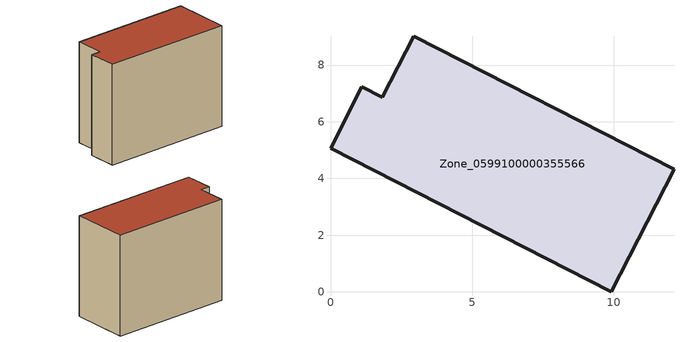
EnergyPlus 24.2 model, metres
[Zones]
Zone_0599100000355566
 floor ground (C_G): 9.91,0 0,5.07 1.11,7.23 1.83,6.86 2.93,9.02 12.12,4.32 z3.89
 wall outside (C_F): 1.83,6.86 1.11,7.23 0,5.07 9.91,0 12.12,4.32 2.93,9.02 1.83,6.86 z3.89:12.41
 roof outside (C_R): 12.12,4.32 2.93,9.02 1.83,6.86 1.11,7.23 0,5.07 9.91,0 z12.41
[BUILDING]
Pand.0599100000355566: North Axis=0; Terrain=City; Loads Convergence Tolerance Value=0.04; Temperature Convergence Tolerance Value=0.4; Solar Distribution=FullExterior; Maximum Number of Warmup Days=25; Minimum Number of Warmup Days=1
[Site:Location]
Rotterdam.The.Hague.AP_ZH_NLD Design_Conditions: Latitude=51.96; Longitude=4.45; Time Zone=1; Elevation=-4.5
[SITE:GROUNDTEMPERATURE:BUILDINGSURFACE]
18, 18, 18, 18, 18, 18, 18, 18, 18, 18, 18, 18
[MATERIAL] Thermal Absorptance=0.9; Solar Absorptance=0.7; Visible Absorptance=0.7
Name | Roughness | Thickness | Conductivity | Density | Specific Heat
G.TI.1992-2005 | MediumSmooth | 0.15 | 0.06 | 540 | 1210
F.TI.1992-2005 | Rough | 0.3 | 0.12 | 1920 | 840
R.TI.1992-2005 | MediumRough | 0.2 | 0.08 | 1500 | 1000
[CONSTRUCTION]
C_G: G.TI.1992-2005
C_F: F.TI.1992-2005
C_R: R.TI.1992-2005
[ZONE]
Zone_0599100000355566: Type=1; Multiplier=1; Ceiling Height=Autocalculate; Volume=Autocalculate; Floor Area=autocalculate; Part of Total Floor Area=Yes
[ZONEINFILTRATION:DESIGNFLOWRATE]
Infil_Zone_0599100000355566: Zone or ZoneList or Space or SpaceList=Zone_0599100000355566; Schedule=AlwaysOn; Design Flow Rate Calculation Method=Flow/Area; Flow Rate per Floor Area=0.0015; Constant Term Coefficient=1; Temperature Term Coefficient=0; Velocity Term Coefficient=0; Velocity Squared Term Coefficient=0
[HVACTEMPLATE:ZONE:IDEALLOADSAIRSYSTEM]
Zone_0599100000355566: Maximum Heating Supply Air Temperature=50; Minimum Cooling Supply Air Temperature=13; Maximum Heating Supply Air Humidity Ratio=0.0156; Minimum Cooling Supply Air Humidity Ratio=0.0077; Heating Limit=NoLimit; Cooling Limit=NoLimit; Dehumidification Control Type=ConstantSensibleHeatRatio; Cooling Sensible Heat Ratio=0.7; Dehumidification Setpoint=60; Humidification Control Type=None; Humidification Setpoint=30; Outdoor Air Method=None; Outdoor Air Flow Rate per Person=0.00944; Outdoor Air Flow Rate per Zone Floor Area=0; Outdoor Air Flow Rate per Zone=0; Demand Controlled Ventilation Type=None; Outdoor Air Economizer Type=NoEconomizer; Heat Recovery Type=None; Sensible Heat Recovery Effectiveness=0.7; Latent Heat Recovery Effectiveness=0.65
[ZONECONTROL:THERMOSTAT]
ThermostatControl_Zone_0599100000355566: Zone or ZoneList=Zone_0599100000355566; Control Type Schedule=DualSetpointControlType; Control 1=Thermostat_Zone_0599100000355566; Temperature Difference Between Cutout And Setpoint=0
[THERMOSTATSETPOINT:DUALSETPOINT]
Thermostat_Zone_0599100000355566: Heating Setpoint Temperature Schedule=HeatingSetpoint_Zone_0599100000355566; Cooling Setpoint Temperature Schedule=CoolingSetpoint_Zone_0599100000355566
[SCHEDULE:COMPACT]
HeatingSetpoint_Zone_0599100000355566: Through: 12/31, For: AllDays, Until: 24:00, 21
CoolingSetpoint_Zone_0599100000355566: Through: 12/31, For: AllDays, Until: 24:00, 24
DualSetpointControlType: Through: 12/31, For: AllDays, Until: 24:00, 4
AlwaysOn: Through: 12/31, For: AllDays, Until: 24:00, 1
